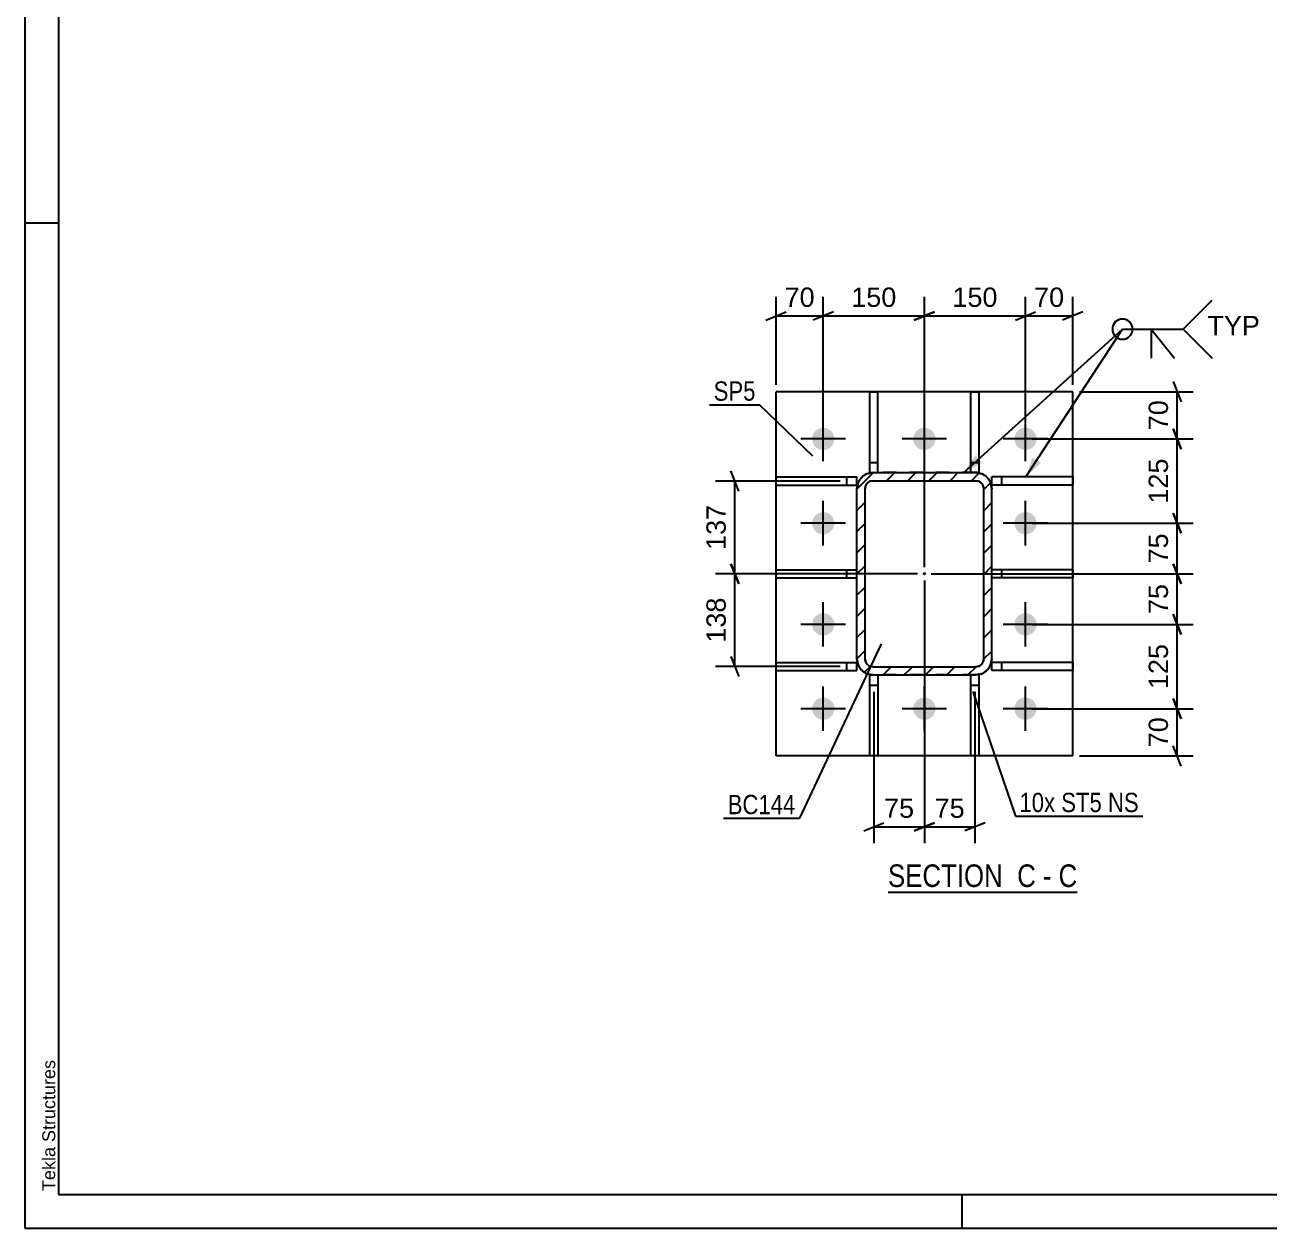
# Model space of a CAD drawing. Header units: millimetres. Extents: x -82 to 1107, y -634 to 207.
# Drawn here: x -82 to 102.5, y -633.9 to -455.6 of the extents above; entities that cross this region are included whole.
import ezdxf

# ---------------------------------------------------------------- set-up
doc = ezdxf.new("R2010")
doc.units = ezdxf.units.MM
doc.linetypes.add('DXK_LINE_DOT2', pattern=[3.9198, 1.9599, -1.9599])
doc.linetypes.add('DXK_LINE_DOT3', pattern=[5.9187, 2.979, -0.9799, 0.9799, -0.9799])
doc.styles.add('Arial', font='ARIAL.TTF', dxfattribs={"height": 0.2})
doc.styles.add('Arial Narrow', font='ARIALN.TTF', dxfattribs={"height": 0.2})

# ---------------------------------------------------------------- blocks, each defined once
blk = doc.blocks.new('Unknown-348435297-1162')
at = {"color": 5, "linetype": 'Continuous'}
for p, q in [((-82.03, 207.06), (-82.03, -633.94)), ((-77.03, 202.06), (-77.03, -628.94)), ((-77.03, -484.94), (-82.03, -484.94)), ((-77.03, -628.94), (1101.97, -628.94)), ((56.97, -633.94), (56.97, -628.94)), ((-82.03, -633.94), (1106.97, -633.94))]:
    blk.add_line(p, q, dxfattribs=at)
at = {"color": 174, "linetype": 'Continuous', "style": 'Arial'}
blk.add_text('Tekla Structures', height=1.9102, rotation=90, dxfattribs=at).set_placement((-77.53, -628.44))
blk = doc.blocks.new('Unknown-348435297-19 - 2907')
at = {"color": 6, "linetype": 'Continuous'}
blk.add_line((45.99, -584.11), (74.06, -584.11), dxfattribs=at)
at = {"color": 0, "linetype": 'Continuous'}
for points in [[(64.1, -583.36), (64.1, -579.86), (45.99, -579.86), (45.99, -583.36)], [(67.92, -583.36), (67.92, -579.86), (65.15, -579.86), (65.15, -583.36)], [(70.24, -583.36), (70.24, -579.86), (68.97, -579.86), (68.97, -583.36)], [(74.06, -583.36), (74.06, -579.86), (71.29, -579.86), (71.29, -583.36)]]:
    blk.add_wipeout(points, dxfattribs=at)
at = {"color": 7, "linetype": 'Continuous', "style": 'Arial Narrow'}
for s, p in [('SECTION ', (45.99, -583.36)), ('C', (65.15, -583.36)), ('C', (71.29, -583.36)), ('-', (68.97, -583.36))]:
    blk.add_text(s, height=3.34, dxfattribs=at).set_placement(p)
blk = doc.blocks.new('Part-348435297-2975 - 2907')
at = {"color": 2, "linetype": 'Continuous'}
for p, q in [((73.38, -550.08), (61.38, -550.08)), ((61.38, -551.28), (61.38, -550.08)), ((73.38, -551.28), (61.38, -551.28)), ((73.38, -550.08), (73.38, -551.28))]:
    blk.add_line(p, q, dxfattribs=at)
at = {"color": 7, "linetype": 'DXK_LINE_DOT2'}
blk.add_line((62.88, -551.28), (62.88, -550.08), dxfattribs=at)
blk = doc.blocks.new('Part-348435297-2911 - 2907')
at = {"color": 2, "linetype": 'Continuous'}
for p, q in [((29.38, -563.93), (29.38, -509.93)), ((73.38, -509.93), (29.38, -509.93)), ((73.38, -563.93), (73.38, -509.93)), ((73.38, -563.93), (29.38, -563.93))]:
    blk.add_line(p, q, dxfattribs=at)
blk = doc.blocks.new('Part-348435297-2969 - 2907')
at = {"color": 2, "linetype": 'Continuous'}
for p, q in [((43.28, -563.93), (43.28, -551.93)), ((43.28, -551.93), (43.78, -551.93)), ((44.48, -551.93), (44.48, -563.93)), ((44.48, -563.93), (43.28, -563.93))]:
    blk.add_line(p, q, dxfattribs=at)
at = {"color": 7, "linetype": 'DXK_LINE_DOT2'}
for p, q in [((43.28, -553.43), (44.48, -553.43)), ((43.78, -551.93), (44.48, -551.93))]:
    blk.add_line(p, q, dxfattribs=at)
blk = doc.blocks.new('Part-348435297-2961 - 2907')
at = {"linetype": 'Continuous'}
h = blk.add_hatch(dxfattribs=at)
h.set_pattern_fill('', scale=0.7, style=0, pattern_type=0)
h.set_pattern_definition([(45, (41.3767, -549.5302), (-1.57154, 1.57154), [])])
h.paths.add_polyline_path([(41.38, -524.33), (41.38, -549.53), (41.56, -550.45), (42.08, -551.23), (42.86, -551.75), (43.78, -551.93), (58.98, -551.93), (59.9, -551.75), (60.67, -551.23), (61.19, -550.45), (61.38, -549.53), (61.38, -524.33), (61.19, -523.41), (60.67, -522.63), (59.9, -522.11), (58.98, -521.93), (43.78, -521.93), (42.86, -522.11), (42.08, -522.63), (41.56, -523.41)])
h.paths.add_polyline_path([(42.93, -523.48), (43.32, -523.22), (43.78, -523.13), (58.98, -523.13), (59.44, -523.22), (59.83, -523.48), (60.09, -523.87), (60.18, -524.33), (60.18, -549.53), (60.09, -549.99), (59.83, -550.38), (59.44, -550.64), (58.98, -550.73), (43.78, -550.73), (43.32, -550.64), (42.93, -550.38), (42.67, -549.99), (42.58, -549.53), (42.58, -524.33), (42.67, -523.87)])
blk.add_hatch(color=30, dxfattribs=at).paths.add_polyline_path([(51.38, -537.03, -1), (51.38, -536.83, -1)])
at = {"color": 7, "linetype": 'DXK_LINE_DOT2'}
for p, q in [((42.86, -522.11), (43.78, -521.93)), ((58.98, -521.93), (43.78, -521.93)), ((58.98, -521.93), (59.9, -522.11)), ((41.38, -524.33), (41.56, -523.41)), ((42.67, -523.87), (42.58, -524.33)), ((43.78, -523.13), (43.32, -523.22)), ((43.78, -523.13), (58.98, -523.13)), ((59.44, -523.22), (58.98, -523.13)), ((60.18, -524.33), (60.09, -523.87)), ((61.19, -523.41), (61.38, -524.33)), ((41.38, -549.53), (41.38, -524.33)), ((42.58, -549.53), (42.58, -524.33)), ((60.18, -549.53), (60.18, -524.33)), ((61.38, -549.53), (61.38, -524.33)), ((41.56, -550.45), (41.38, -549.53)), ((42.58, -549.53), (42.67, -549.99)), ((60.09, -549.99), (60.18, -549.53)), ((61.38, -549.53), (61.19, -550.45)), ((43.78, -551.93), (42.86, -551.75)), ((43.32, -550.64), (43.78, -550.73)), ((43.78, -550.73), (58.98, -550.73)), ((58.98, -550.73), (59.44, -550.64)), ((59.9, -551.75), (58.98, -551.93)), ((58.98, -551.93), (43.78, -551.93))]:
    blk.add_line(p, q, dxfattribs=at)
at = {"color": 2, "linetype": 'Continuous'}
for p, q in [((43.78, -521.93), (42.86, -522.11)), ((43.78, -521.93), (58.98, -521.93)), ((59.9, -522.11), (58.98, -521.93)), ((41.56, -523.41), (41.38, -524.33)), ((42.58, -524.33), (42.67, -523.87)), ((43.32, -523.22), (43.78, -523.13)), ((43.78, -523.13), (58.98, -523.13)), ((58.98, -523.13), (59.44, -523.22)), ((60.09, -523.87), (60.18, -524.33)), ((61.38, -524.33), (61.19, -523.41)), ((41.38, -549.53), (41.38, -524.33)), ((42.58, -549.53), (42.58, -524.33)), ((60.18, -549.53), (60.18, -524.33)), ((61.38, -549.53), (61.38, -524.33)), ((41.38, -549.53), (41.56, -550.45)), ((42.67, -549.99), (42.58, -549.53)), ((60.18, -549.53), (60.09, -549.99)), ((61.19, -550.45), (61.38, -549.53)), ((42.86, -551.75), (43.78, -551.93)), ((43.78, -550.73), (43.32, -550.64)), ((43.78, -550.73), (58.98, -550.73)), ((59.44, -550.64), (58.98, -550.73)), ((58.98, -551.93), (59.9, -551.75)), ((43.78, -551.93), (58.98, -551.93))]:
    blk.add_line(p, q, dxfattribs=at)
at = {"color": 7, "linetype": 'DXK_LINE_DOT3'}
blk.add_line((51.38, -536.93), (51.38, -536.93), dxfattribs=at)
at = {"color": 30, "linetype": 'DXK_LINE_DOT3'}
blk.add_line((51.38, -536.93), (51.38, -536.93), dxfattribs=at)
at = {"color": 30, "linetype": 'Continuous'}
blk.add_circle((51.38, -536.93), 0.1, dxfattribs=at)
at = {"color": 7, "linetype": 'DXK_LINE_DOT2'}
for centre, radius, start, end in [((43.78, -524.33), 2.4, 112.5, 157.5), ((58.98, -524.33), 2.4, 22.5, 67.5), ((43.78, -524.33), 1.2, 112.5, 157.5), ((58.98, -524.33), 1.2, 22.5, 67.5), ((43.78, -549.53), 2.4, 202.5, 247.5), ((43.78, -549.53), 1.2, 202.5, 247.5), ((58.98, -549.53), 1.2, 292.5, 337.5), ((58.98, -549.53), 2.4, 292.5, 337.5)]:
    blk.add_arc(centre, radius, start, end, dxfattribs=at)
at = {"color": 2, "linetype": 'Continuous'}
for centre, radius, start, end in [((43.78, -524.33), 2.4, 112.5, 157.5), ((58.98, -524.33), 2.4, 22.5, 67.5), ((43.78, -524.33), 1.2, 112.5, 157.5), ((58.98, -524.33), 1.2, 22.5, 67.5), ((43.78, -549.53), 2.4, 202.5, 247.5), ((43.78, -549.53), 1.2, 202.5, 247.5), ((58.98, -549.53), 1.2, 292.5, 337.5), ((58.98, -549.53), 2.4, 292.5, 337.5)]:
    blk.add_arc(centre, radius, start, end, dxfattribs=at)
blk = doc.blocks.new('Part-348435297-2968 - 2907')
at = {"color": 2, "linetype": 'Continuous'}
for p, q in [((58.28, -563.93), (58.28, -551.93)), ((59.48, -551.93), (58.98, -551.93)), ((59.48, -551.93), (59.48, -563.93)), ((59.48, -563.93), (58.28, -563.93))]:
    blk.add_line(p, q, dxfattribs=at)
at = {"color": 7, "linetype": 'DXK_LINE_DOT2'}
for p, q in [((58.98, -551.93), (58.28, -551.93)), ((58.28, -553.43), (59.48, -553.43))]:
    blk.add_line(p, q, dxfattribs=at)
blk = doc.blocks.new('Part-348435297-2970 - 2907')
at = {"color": 2, "linetype": 'Continuous'}
for p, q in [((58.28, -521.93), (58.28, -509.93)), ((58.28, -509.93), (59.48, -509.93)), ((59.48, -509.93), (59.48, -521.93)), ((59.48, -521.93), (58.98, -521.93))]:
    blk.add_line(p, q, dxfattribs=at)
at = {"color": 7, "linetype": 'DXK_LINE_DOT2'}
for p, q in [((58.28, -520.43), (59.48, -520.43)), ((58.98, -521.93), (58.28, -521.93))]:
    blk.add_line(p, q, dxfattribs=at)
blk = doc.blocks.new('Part-348435297-2971 - 2907')
at = {"color": 2, "linetype": 'Continuous'}
for p, q in [((43.28, -521.93), (43.28, -509.93)), ((43.28, -509.93), (44.48, -509.93)), ((44.48, -521.93), (44.48, -509.93)), ((43.28, -521.93), (43.78, -521.93))]:
    blk.add_line(p, q, dxfattribs=at)
at = {"color": 7, "linetype": 'DXK_LINE_DOT2'}
for p, q in [((43.28, -520.43), (44.48, -520.43)), ((43.78, -521.93), (44.48, -521.93))]:
    blk.add_line(p, q, dxfattribs=at)
blk = doc.blocks.new('Part-348435297-2972 - 2907')
at = {"color": 2, "linetype": 'Continuous'}
for p, q in [((29.38, -551.28), (29.38, -550.08)), ((29.38, -550.08), (41.38, -550.08)), ((29.38, -551.28), (41.38, -551.28)), ((41.38, -551.28), (41.38, -550.08))]:
    blk.add_line(p, q, dxfattribs=at)
at = {"color": 7, "linetype": 'DXK_LINE_DOT2'}
blk.add_line((39.88, -551.28), (39.88, -550.08), dxfattribs=at)
blk = doc.blocks.new('Part-348435297-2973 - 2907')
at = {"color": 2, "linetype": 'Continuous'}
for p, q in [((29.38, -537.53), (29.38, -536.33)), ((29.38, -536.33), (41.38, -536.33)), ((29.38, -537.53), (41.38, -537.53))]:
    blk.add_line(p, q, dxfattribs=at)
at = {"color": 7, "linetype": 'DXK_LINE_DOT2'}
for p, q in [((39.88, -537.53), (39.88, -536.33)), ((41.38, -537.53), (41.38, -536.33))]:
    blk.add_line(p, q, dxfattribs=at)
blk = doc.blocks.new('Part-348435297-2974 - 2907')
at = {"color": 2, "linetype": 'Continuous'}
for p, q in [((29.38, -523.78), (29.38, -522.58)), ((29.38, -522.58), (41.38, -522.58)), ((29.38, -523.78), (41.38, -523.78)), ((41.38, -523.78), (41.38, -522.58))]:
    blk.add_line(p, q, dxfattribs=at)
at = {"color": 7, "linetype": 'DXK_LINE_DOT2'}
blk.add_line((39.88, -523.78), (39.88, -522.58), dxfattribs=at)
blk = doc.blocks.new('Part-348435297-2976 - 2907')
at = {"color": 2, "linetype": 'Continuous'}
for p, q in [((73.38, -536.33), (61.38, -536.33)), ((73.38, -536.33), (73.38, -537.53)), ((73.38, -537.53), (61.38, -537.53))]:
    blk.add_line(p, q, dxfattribs=at)
at = {"color": 7, "linetype": 'DXK_LINE_DOT2'}
for p, q in [((61.38, -537.53), (61.38, -536.33)), ((62.88, -537.53), (62.88, -536.33))]:
    blk.add_line(p, q, dxfattribs=at)
blk = doc.blocks.new('Part-348435297-2977 - 2907')
at = {"color": 2, "linetype": 'Continuous'}
for p, q in [((73.38, -522.58), (61.38, -522.58)), ((61.38, -523.78), (61.38, -522.58)), ((73.38, -523.78), (61.38, -523.78)), ((73.38, -522.58), (73.38, -523.78))]:
    blk.add_line(p, q, dxfattribs=at)
at = {"color": 7, "linetype": 'DXK_LINE_DOT2'}
blk.add_line((62.88, -523.78), (62.88, -522.58), dxfattribs=at)
blk = doc.blocks.new('Bolt-348435297-3029 - 2907')
at = {"linetype": 'Continuous'}
for points in [[(34.73, -516.93, -1), (38.03, -516.93, -1)], [(49.73, -516.93, -1), (53.03, -516.93, -1)], [(64.73, -516.93, -1), (68.03, -516.93, -1)], [(34.73, -529.43, -1), (38.03, -529.43, -1)], [(64.73, -529.43, -1), (68.03, -529.43, -1)], [(34.73, -544.43, -1), (38.03, -544.43, -1)], [(64.73, -544.43, -1), (68.03, -544.43, -1)], [(34.73, -556.93, -1), (38.03, -556.93, -1)], [(49.73, -556.93, -1), (53.03, -556.93, -1)], [(64.73, -556.93, -1), (68.03, -556.93, -1)]]:
    blk.add_hatch(color=1, dxfattribs=at).paths.add_polyline_path(points)
at = {"color": 1, "linetype": 'Continuous'}
for p, q in [((36.38, -520.23), (36.38, -513.63)), ((51.38, -520.23), (51.38, -513.63)), ((66.38, -520.23), (66.38, -513.63)), ((39.68, -516.93), (33.08, -516.93)), ((54.68, -516.93), (48.08, -516.93)), ((69.68, -516.93), (63.08, -516.93)), ((36.38, -532.73), (36.38, -526.13)), ((66.38, -532.73), (66.38, -526.13)), ((39.68, -529.43), (33.08, -529.43)), ((69.68, -529.43), (63.08, -529.43)), ((36.38, -547.73), (36.38, -541.13)), ((66.38, -547.73), (66.38, -541.13)), ((39.68, -544.43), (33.08, -544.43)), ((69.68, -544.43), (63.08, -544.43)), ((36.38, -560.23), (36.38, -553.63)), ((51.38, -560.23), (51.38, -553.63)), ((66.38, -560.23), (66.38, -553.63)), ((39.68, -556.93), (33.08, -556.93)), ((54.68, -556.93), (48.08, -556.93)), ((69.68, -556.93), (63.08, -556.93))]:
    blk.add_line(p, q, dxfattribs=at)
blk = doc.blocks.new('StraightDimension-348435297-14652 - 2907')
at = {"color": 7, "linetype": 'Continuous'}
for p, q in [((66.38, -515.93), (66.38, -495.86)), ((73.38, -508.93), (73.38, -495.86)), ((64.88, -499.31), (67.88, -498.11)), ((74.88, -498.11), (71.88, -499.31)), ((66.38, -498.71), (73.38, -498.71))]:
    blk.add_line(p, q, dxfattribs=at)
at = {"color": 0}
blk.add_wipeout([(72.7, -497.96), (72.7, -493.76), (67.05, -493.76), (67.05, -497.96)], dxfattribs=at)
at = {"color": 3, "style": 'Arial'}
blk.add_text('70', height=2.865, dxfattribs=at).set_placement((67.65, -497.36))
blk = doc.blocks.new('StraightDimension-348435297-14655 - 2907')
at = {"color": 7, "linetype": 'Continuous'}
for p, q in [((29.38, -508.93), (29.38, -495.86)), ((36.38, -515.93), (36.38, -495.86)), ((27.88, -499.31), (30.88, -498.11)), ((37.88, -498.11), (34.88, -499.31)), ((29.38, -498.71), (36.38, -498.71))]:
    blk.add_line(p, q, dxfattribs=at)
at = {"color": 0}
blk.add_wipeout([(35.7, -497.96), (35.7, -493.76), (30.05, -493.76), (30.05, -497.96)], dxfattribs=at)
at = {"color": 3, "style": 'Arial'}
blk.add_text('70', height=2.865, dxfattribs=at).set_placement((30.65, -497.36))
blk = doc.blocks.new('StraightDimension-348435297-14725 - 2907')
at = {"color": 7, "linetype": 'Continuous'}
for p, q in [((88.26, -542.93), (89.46, -545.93)), ((67.38, -544.43), (91.26, -544.43)), ((88.86, -556.93), (88.86, -544.43)), ((89.46, -558.43), (88.26, -555.43)), ((67.38, -556.93), (91.26, -556.93))]:
    blk.add_line(p, q, dxfattribs=at)
at = {"color": 0}
blk.add_wipeout([(88.11, -546.74), (83.91, -546.74), (83.91, -554.62), (88.11, -554.62)], dxfattribs=at)
at = {"color": 3, "style": 'Arial'}
blk.add_text('125', height=2.865, rotation=90.0002, dxfattribs=at).set_placement((87.51, -554.02))
blk = doc.blocks.new('StraightDimension-348435297-14726 - 2907')
at = {"color": 7, "linetype": 'Continuous'}
for p, q in [((88.26, -555.43), (89.46, -558.43)), ((67.38, -556.93), (91.26, -556.93)), ((88.86, -563.93), (88.86, -556.93)), ((89.46, -565.43), (88.26, -562.43)), ((74.38, -563.93), (91.26, -563.93))]:
    blk.add_line(p, q, dxfattribs=at)
at = {"color": 0}
blk.add_wipeout([(88.11, -557.61), (83.91, -557.61), (83.91, -563.25), (88.11, -563.25)], dxfattribs=at)
at = {"color": 3, "style": 'Arial'}
blk.add_text('70', height=2.865, rotation=90.0002, dxfattribs=at).set_placement((87.51, -562.65))
blk = doc.blocks.new('StraightDimension-348435297-14828 - 2907')
at = {"color": 7, "linetype": 'Continuous'}
for p, q in [((51.38, -537.93), (51.38, -576.86)), ((58.88, -554.43), (58.88, -576.86)), ((49.88, -575.06), (52.88, -573.86)), ((60.38, -573.86), (57.38, -575.06)), ((51.38, -574.46), (58.88, -574.46))]:
    blk.add_line(p, q, dxfattribs=at)
at = {"color": 0}
blk.add_wipeout([(57.95, -573.71), (57.95, -569.51), (52.3, -569.51), (52.3, -573.71)], dxfattribs=at)
at = {"color": 3, "style": 'Arial'}
blk.add_text('75', height=2.865, dxfattribs=at).set_placement((52.9, -573.11))
blk = doc.blocks.new('StraightDimension-348435297-14653 - 2907')
at = {"color": 7, "linetype": 'Continuous'}
for p, q in [((51.38, -535.93), (51.38, -495.86)), ((66.38, -515.93), (66.38, -495.86)), ((52.88, -498.11), (49.88, -499.31)), ((64.88, -499.31), (67.88, -498.11)), ((51.38, -498.71), (66.38, -498.71))]:
    blk.add_line(p, q, dxfattribs=at)
at = {"color": 0}
blk.add_wipeout([(62.81, -497.96), (62.81, -493.76), (54.94, -493.76), (54.94, -497.96)], dxfattribs=at)
at = {"color": 3, "style": 'Arial'}
blk.add_text('150', height=2.865, dxfattribs=at).set_placement((55.54, -497.36))
blk = doc.blocks.new('StraightDimension-348435297-14654 - 2907')
at = {"color": 7, "linetype": 'Continuous'}
for p, q in [((36.38, -515.93), (36.38, -495.86)), ((51.38, -535.93), (51.38, -495.86)), ((37.88, -498.11), (34.88, -499.31)), ((49.88, -499.31), (52.88, -498.11)), ((36.38, -498.71), (51.38, -498.71))]:
    blk.add_line(p, q, dxfattribs=at)
at = {"color": 0}
blk.add_wipeout([(47.81, -497.96), (47.81, -493.76), (39.94, -493.76), (39.94, -497.96)], dxfattribs=at)
at = {"color": 3, "style": 'Arial'}
blk.add_text('150', height=2.865, dxfattribs=at).set_placement((40.54, -497.36))
blk = doc.blocks.new('StraightDimension-348435297-14721 - 2907')
at = {"color": 7, "linetype": 'Continuous'}
for p, q in [((88.26, -508.43), (89.46, -511.43)), ((74.38, -509.93), (91.26, -509.93)), ((88.86, -516.93), (88.86, -509.93)), ((89.46, -518.43), (88.26, -515.43)), ((67.38, -516.93), (91.26, -516.93))]:
    blk.add_line(p, q, dxfattribs=at)
at = {"color": 0}
blk.add_wipeout([(88.11, -510.61), (83.91, -510.61), (83.91, -516.25), (88.11, -516.25)], dxfattribs=at)
at = {"color": 3, "style": 'Arial'}
blk.add_text('70', height=2.865, rotation=90.0002, dxfattribs=at).set_placement((87.51, -515.65))
blk = doc.blocks.new('StraightDimension-348435297-14722 - 2907')
at = {"color": 7, "linetype": 'Continuous'}
for p, q in [((88.26, -515.43), (89.46, -518.43)), ((67.38, -516.93), (91.26, -516.93)), ((88.86, -529.43), (88.86, -516.93)), ((67.38, -529.43), (91.26, -529.43)), ((89.46, -530.93), (88.26, -527.93))]:
    blk.add_line(p, q, dxfattribs=at)
at = {"color": 0}
blk.add_wipeout([(88.11, -519.24), (83.91, -519.24), (83.91, -527.12), (88.11, -527.12)], dxfattribs=at)
at = {"color": 3, "style": 'Arial'}
blk.add_text('125', height=2.865, rotation=90.0002, dxfattribs=at).set_placement((87.51, -526.52))
blk = doc.blocks.new('StraightDimension-348435297-14723 - 2907')
at = {"color": 7, "linetype": 'Continuous'}
for p, q in [((67.38, -529.43), (91.26, -529.43)), ((88.26, -527.93), (89.46, -530.93)), ((88.86, -536.93), (88.86, -529.43)), ((52.38, -536.93), (91.26, -536.93)), ((89.46, -538.43), (88.26, -535.43))]:
    blk.add_line(p, q, dxfattribs=at)
at = {"color": 0}
blk.add_wipeout([(88.11, -530.36), (83.91, -530.36), (83.91, -536), (88.11, -536)], dxfattribs=at)
at = {"color": 3, "style": 'Arial'}
blk.add_text('75', height=2.865, rotation=90.0002, dxfattribs=at).set_placement((87.51, -535.4))
blk = doc.blocks.new('StraightDimension-348435297-14724 - 2907')
at = {"color": 7, "linetype": 'Continuous'}
for p, q in [((52.38, -536.93), (91.26, -536.93)), ((88.26, -535.43), (89.46, -538.43)), ((88.86, -544.43), (88.86, -536.93)), ((89.46, -545.93), (88.26, -542.93)), ((67.38, -544.43), (91.26, -544.43))]:
    blk.add_line(p, q, dxfattribs=at)
at = {"color": 0}
blk.add_wipeout([(88.11, -537.86), (83.91, -537.86), (83.91, -543.5), (88.11, -543.5)], dxfattribs=at)
at = {"color": 3, "style": 'Arial'}
blk.add_text('75', height=2.865, rotation=90.0002, dxfattribs=at).set_placement((87.51, -542.9))
blk = doc.blocks.new('StraightDimension-348435297-14829 - 2907')
at = {"color": 7, "linetype": 'Continuous'}
for p, q in [((51.38, -537.93), (51.38, -576.86)), ((43.88, -554.43), (43.88, -576.86)), ((42.38, -575.06), (45.38, -573.86)), ((52.88, -573.86), (49.88, -575.06)), ((43.88, -574.46), (51.38, -574.46))]:
    blk.add_line(p, q, dxfattribs=at)
at = {"color": 0}
blk.add_wipeout([(50.45, -573.71), (50.45, -569.51), (44.8, -569.51), (44.8, -573.71)], dxfattribs=at)
at = {"color": 3, "style": 'Arial'}
blk.add_text('75', height=2.865, dxfattribs=at).set_placement((45.4, -573.11))
blk = doc.blocks.new('StraightDimension-348435297-14870 - 2907')
at = {"color": 7, "linetype": 'Continuous'}
for p, q in [((23.87, -524.68), (22.67, -521.68)), ((38.88, -523.18), (20.42, -523.18)), ((23.27, -536.93), (23.27, -523.18)), ((50.38, -536.93), (20.42, -536.93)), ((22.67, -535.43), (23.87, -538.43))]:
    blk.add_line(p, q, dxfattribs=at)
at = {"color": 0}
blk.add_wipeout([(22.52, -526.12), (18.32, -526.12), (18.32, -533.99), (22.52, -533.99)], dxfattribs=at)
at = {"color": 3, "style": 'Arial'}
blk.add_text('137', height=2.865, rotation=90.0002, dxfattribs=at).set_placement((21.92, -533.39))
blk = doc.blocks.new('StraightDimension-348435297-14871 - 2907')
at = {"color": 7, "linetype": 'Continuous'}
for p, q in [((50.38, -536.93), (20.42, -536.93)), ((23.87, -538.43), (22.67, -535.43)), ((23.27, -550.68), (23.27, -536.93)), ((22.67, -549.18), (23.87, -552.18)), ((38.88, -550.68), (20.42, -550.68))]:
    blk.add_line(p, q, dxfattribs=at)
at = {"color": 0}
blk.add_wipeout([(22.52, -539.87), (18.32, -539.87), (18.32, -547.74), (22.52, -547.74)], dxfattribs=at)
at = {"color": 3, "style": 'Arial'}
blk.add_text('138', height=2.865, rotation=90.0002, dxfattribs=at).set_placement((21.92, -547.14))
blk = doc.blocks.new('Mark-348435297-15072 - 2907')
at = {"color": 0}
blk.add_wipeout([(26.34, -511.27), (26.34, -508.27), (20.13, -508.27), (20.13, -511.27)], dxfattribs=at)
blk.add_wipeout([(26.34, -511.27), (26.34, -508.27), (20.13, -508.27), (20.13, -511.27)], dxfattribs=at)
at = {"color": 30, "linetype": 'Continuous'}
for p in [(19.53, -511.87), (34.82, -519.49)]:
    blk.add_line(p, (26.94, -511.87), dxfattribs=at)
at = {"color": 3, "style": 'Arial Narrow'}
blk.add_text('SP5', height=2.863, dxfattribs=at).set_placement((20.13, -511.27))
blk = doc.blocks.new('Mark-348435297-2957 - 2907')
at = {"color": 0}
blk.add_wipeout([(32.26, -572.57), (32.26, -569.57), (22.21, -569.57), (22.21, -572.57)], dxfattribs=at)
blk.add_wipeout([(32.26, -572.57), (32.26, -569.57), (22.21, -569.57), (22.21, -572.57)], dxfattribs=at)
at = {"color": 30, "linetype": 'Continuous'}
for p in [(44.97, -547.33), (21.61, -573.17)]:
    blk.add_line(p, (32.86, -573.17), dxfattribs=at)
at = {"color": 3, "style": 'Arial Narrow'}
blk.add_text('BC144', height=2.863, dxfattribs=at).set_placement((22.21, -572.57))
blk = doc.blocks.new('MarkSet-348435297-15035 - 2907')
at = {"color": 0}
blk.add_wipeout([(70.78, -572.26), (70.78, -569.26), (65.48, -569.26), (65.48, -572.26)], dxfattribs=at)
blk.add_wipeout([(70.78, -572.26), (70.78, -569.26), (65.48, -569.26), (65.48, -572.26)], dxfattribs=at)
at = {"color": 30, "linetype": 'Continuous'}
blk.add_line((58.55, -554.36), (64.88, -572.86), dxfattribs=at)
at = {"color": 3, "style": 'Arial Narrow'}
blk.add_text('10x', height=2.863, dxfattribs=at).set_placement((65.48, -572.26))
at = {"color": 0}
blk.add_wipeout([(77.71, -572.26), (77.71, -569.26), (71.68, -569.26), (71.68, -572.26)], dxfattribs=at)
blk.add_wipeout([(77.71, -572.26), (77.71, -569.26), (71.68, -569.26), (71.68, -572.26)], dxfattribs=at)
at = {"color": 3, "style": 'Arial Narrow'}
blk.add_text('ST5', height=2.863, dxfattribs=at).set_placement((71.68, -572.26))
at = {"color": 0}
blk.add_wipeout([(83.17, -572.26), (83.17, -569.26), (78.61, -569.26), (78.61, -572.26)], dxfattribs=at)
blk.add_wipeout([(83.17, -572.26), (83.17, -569.26), (78.61, -569.26), (78.61, -572.26)], dxfattribs=at)
at = {"color": 30, "linetype": 'Continuous'}
blk.add_line((64.88, -572.86), (83.77, -572.86), dxfattribs=at)
at = {"color": 3, "style": 'Arial Narrow'}
blk.add_text('NS', height=2.863, dxfattribs=at).set_placement((78.61, -572.26))
blk = doc.blocks.new('WeldMark-348435297-15101 - 2907')
at = {"linetype": 'Continuous'}
for points in [[(59.95, -520.47), (57.23, -521.93), (58.95, -519.36)], [(68.7, -520.48), (66.43, -522.58), (67.44, -519.66)]]:
    blk.add_hatch(color=30, dxfattribs=at).paths.add_polyline_path(points)
at = {"color": 30, "linetype": 'Continuous'}
for p, q in [((57.23, -521.93), (80.76, -500.66)), ((66.43, -522.58), (80.76, -500.66)), ((80.76, -500.66), (89.76, -500.66))]:
    blk.add_line(p, q, dxfattribs=at)
at = {"color": 3, "linetype": 'Continuous'}
for q in [(88.47, -504.94), (85.04, -504.94)]:
    blk.add_line((85.04, -500.66), q, dxfattribs=at)
for start, end in [(90, 270), (270, 90)]:
    blk.add_arc((80.76, -500.66), 1.5, start, end, dxfattribs=at)
at = {"color": 0, "linetype": 'Continuous'}
blk.add_wipeout([(101.13, -501.56), (101.13, -498.56), (93.36, -498.56), (93.36, -501.56)], dxfattribs=at)
blk.add_wipeout([(101.13, -501.56), (101.13, -498.56), (93.36, -498.56), (93.36, -501.56)], dxfattribs=at)
at = {"color": 3, "linetype": 'Continuous'}
for q in [(94.04, -496.37), (94.04, -504.94)]:
    blk.add_line((89.76, -500.66), q, dxfattribs=at)
at = {"color": 3, "linetype": 'Continuous', "style": 'Arial'}
blk.add_text('TYP', height=2.865, dxfattribs=at).set_placement((93.36, -501.56))

msp = doc.modelspace()

# ---------------------------------------------------------------- block references
for name in ['Unknown-348435297-1162', 'Part-348435297-2911 - 2907', 'Part-348435297-2971 - 2907', 'Part-348435297-2970 - 2907', 'Bolt-348435297-3029 - 2907', 'Part-348435297-2961 - 2907', 'Part-348435297-2974 - 2907', 'Part-348435297-2977 - 2907', 'Part-348435297-2973 - 2907', 'Part-348435297-2976 - 2907', 'Part-348435297-2972 - 2907', 'Part-348435297-2975 - 2907', 'Part-348435297-2969 - 2907', 'Part-348435297-2968 - 2907']:
    msp.add_blockref(name, (0, 0))

# ---------------------------------------------------------------- next in the draw order: block references
for name in ['StraightDimension-348435297-14655 - 2907', 'StraightDimension-348435297-14652 - 2907', 'StraightDimension-348435297-14828 - 2907', 'StraightDimension-348435297-14725 - 2907', 'Unknown-348435297-19 - 2907']:
    msp.add_blockref(name, (0, 0))

# ---------------------------------------------------------------- next in the draw order: block references
for name in ['StraightDimension-348435297-14653 - 2907', 'StraightDimension-348435297-14726 - 2907']:
    msp.add_blockref(name, (0, 0))

# ---------------------------------------------------------------- next in the draw order: block references
for name in ['StraightDimension-348435297-14654 - 2907', 'StraightDimension-348435297-14721 - 2907', 'MarkSet-348435297-15035 - 2907']:
    msp.add_blockref(name, (0, 0))

# ---------------------------------------------------------------- next in the draw order: block references
for name in ['Mark-348435297-15072 - 2907', 'StraightDimension-348435297-14722 - 2907']:
    msp.add_blockref(name, (0, 0))

# ---------------------------------------------------------------- next in the draw order: block references
for name in ['WeldMark-348435297-15101 - 2907', 'StraightDimension-348435297-14723 - 2907']:
    msp.add_blockref(name, (0, 0))

# ---------------------------------------------------------------- next in the draw order: block references
msp.add_blockref('StraightDimension-348435297-14724 - 2907', (0, 0))

# ---------------------------------------------------------------- next in the draw order: block references
msp.add_blockref('StraightDimension-348435297-14829 - 2907', (0, 0))

# ---------------------------------------------------------------- next in the draw order: block references
msp.add_blockref('StraightDimension-348435297-14870 - 2907', (0, 0))

# ---------------------------------------------------------------- next in the draw order: block references
msp.add_blockref('StraightDimension-348435297-14871 - 2907', (0, 0))

# ---------------------------------------------------------------- next in the draw order: block references
msp.add_blockref('Mark-348435297-2957 - 2907', (0, 0))

doc.saveas('drawing.dxf')
